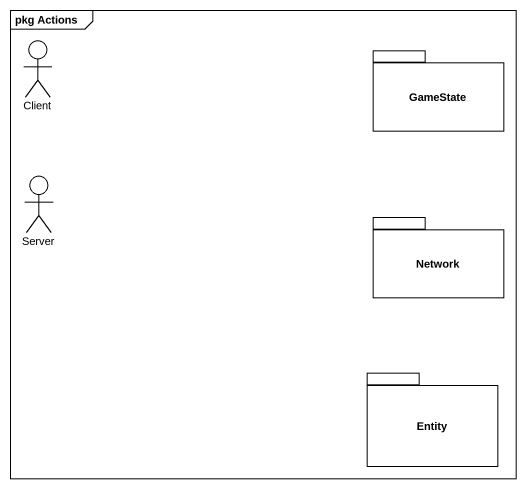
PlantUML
@startuml
mainframe pkg Actions
actor Client
package GameState {
}
actor Server
package "Network" as Network_ {
}
package "Entity" as Entity_ {
}
@enduml
